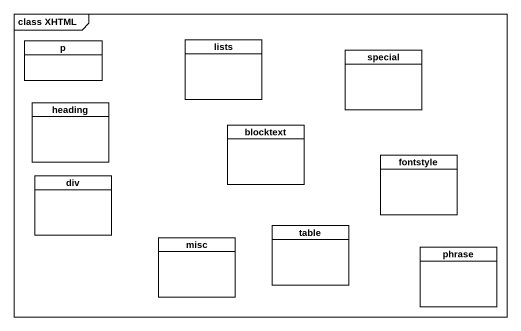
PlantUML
@startuml
mainframe class XHTML
hide circle
hide empty members
class p
class lists
class special
class heading
class blocktext
class fontstyle
class div
class misc
class table
class phrase
@enduml
